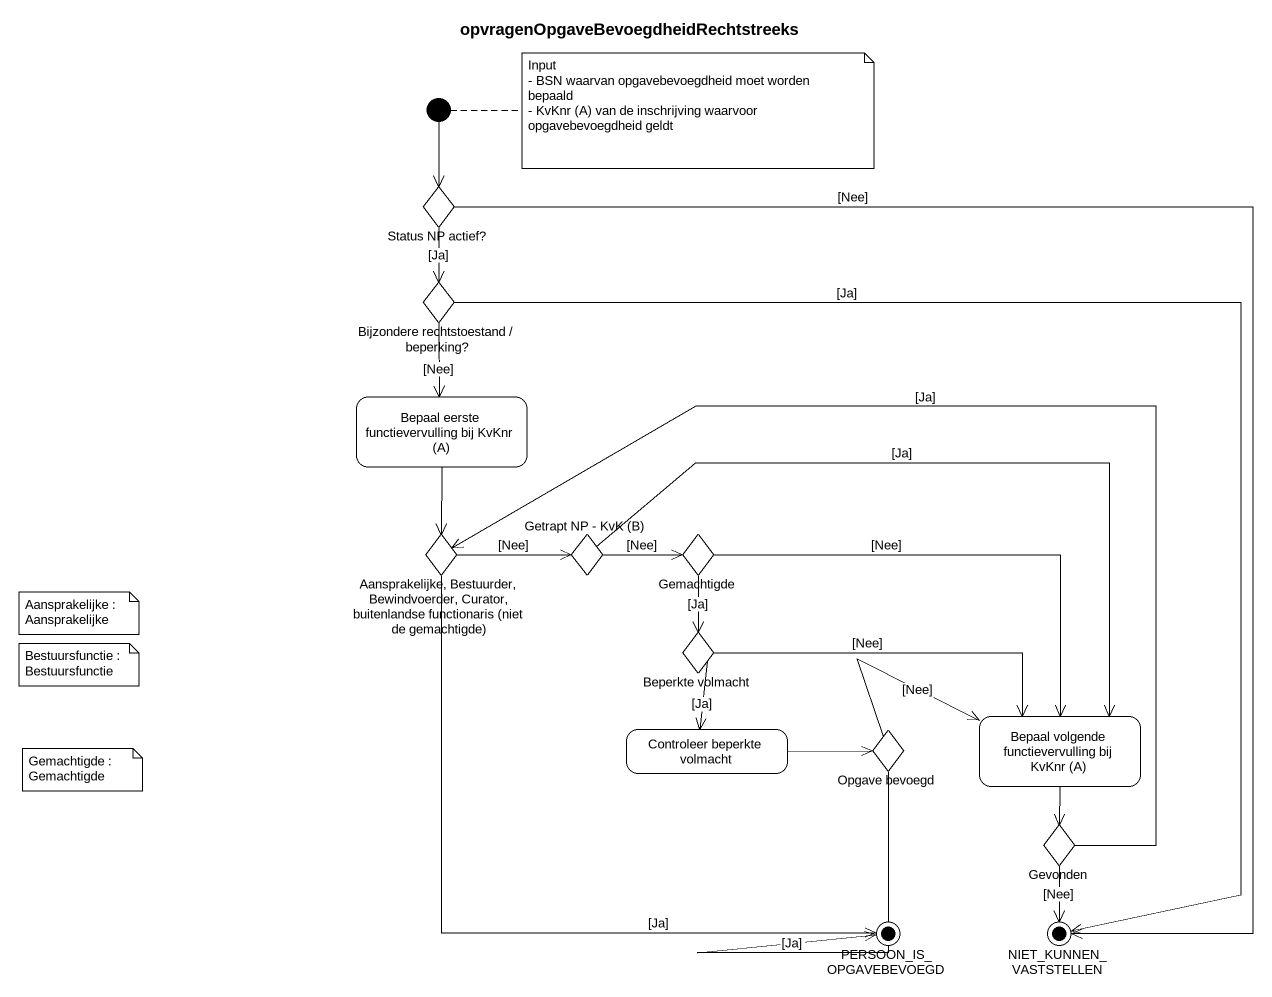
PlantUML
@startuml
title opvragenOpgaveBevoegdheidRechtstreeks
hide empty description
state initial1 <<start>>
state "Status NP actief?" as Status_NP_actief <<choice>>
state "Bijzondere rechtstoestand / beperking?" as Bijzondere_rechtstoestand <<choice>>
state "Bepaal eerste functievervulling bij KvKnr (A)" as Bepaal_eerste
state "Aansprakelijke, Bestuurder, Bewindvoerder, Curator, buitenlandse functionaris (niet de gemachtigde)" as Aansprakelijke_Bestuurder <<choice>>
state "Getrapt NP - KvK (B)" as Getrapt_NP_KvK_B <<choice>>
state Gemachtigde <<choice>>
state "Beperkte volmacht" as Beperkte_volmacht <<choice>>
state "Bepaal volgende functievervulling bij KvKnr (A)" as Bepaal_volgende
state "Controleer beperkte volmacht" as Controleer_beperkte_volmacht
state "Opgave bevoegd" as Opgave_bevoegd <<choice>>
state Gevonden <<choice>>
state PERSOON_IS_OPGAVEBEVOEGD <<end>>
state NIET_KUNNEN_VASTSTELLEN <<end>>
initial1 --> Status_NP_actief
Status_NP_actief --> Bijzondere_rechtstoestand : [Ja]
Status_NP_actief --> NIET_KUNNEN_VASTSTELLEN : [Nee]
Bijzondere_rechtstoestand --> Bepaal_eerste : [Nee]
Bijzondere_rechtstoestand --> NIET_KUNNEN_VASTSTELLEN : [Ja]
Bepaal_eerste --> Aansprakelijke_Bestuurder
Aansprakelijke_Bestuurder -right-> Getrapt_NP_KvK_B : [Nee]
Aansprakelijke_Bestuurder --> PERSOON_IS_OPGAVEBEVOEGD : [Ja]
Getrapt_NP_KvK_B -right-> Gemachtigde : [Nee]
Getrapt_NP_KvK_B -right-> Bepaal_volgende : [Ja]
Gemachtigde --> Beperkte_volmacht : [Ja]
Gemachtigde -right-> Bepaal_volgende : [Nee]
Beperkte_volmacht -right-> Bepaal_volgende : [Nee]
Beperkte_volmacht --> Controleer_beperkte_volmacht : [Ja]
Bepaal_volgende --> Gevonden
Controleer_beperkte_volmacht -right-> Opgave_bevoegd
Opgave_bevoegd -right-> Bepaal_volgende : [Nee]
Opgave_bevoegd --> PERSOON_IS_OPGAVEBEVOEGD : [Ja]
Gevonden -left-> Aansprakelijke_Bestuurder : [Ja]
Gevonden --> NIET_KUNNEN_VASTSTELLEN : [Nee]
note right of initial1
  Input
  - BSN waarvan opgavebevoegdheid moet worden bepaald
  - KvKnr (A) van de inschrijving waarvoor opgavebevoegdheid geldt
end note
note as N2
  Aansprakelijke : Aansprakelijke
end note
note as N3
  Bestuursfunctie : Bestuursfunctie
end note
note as N4
  Gemachtigde : Gemachtigde
end note
@enduml
